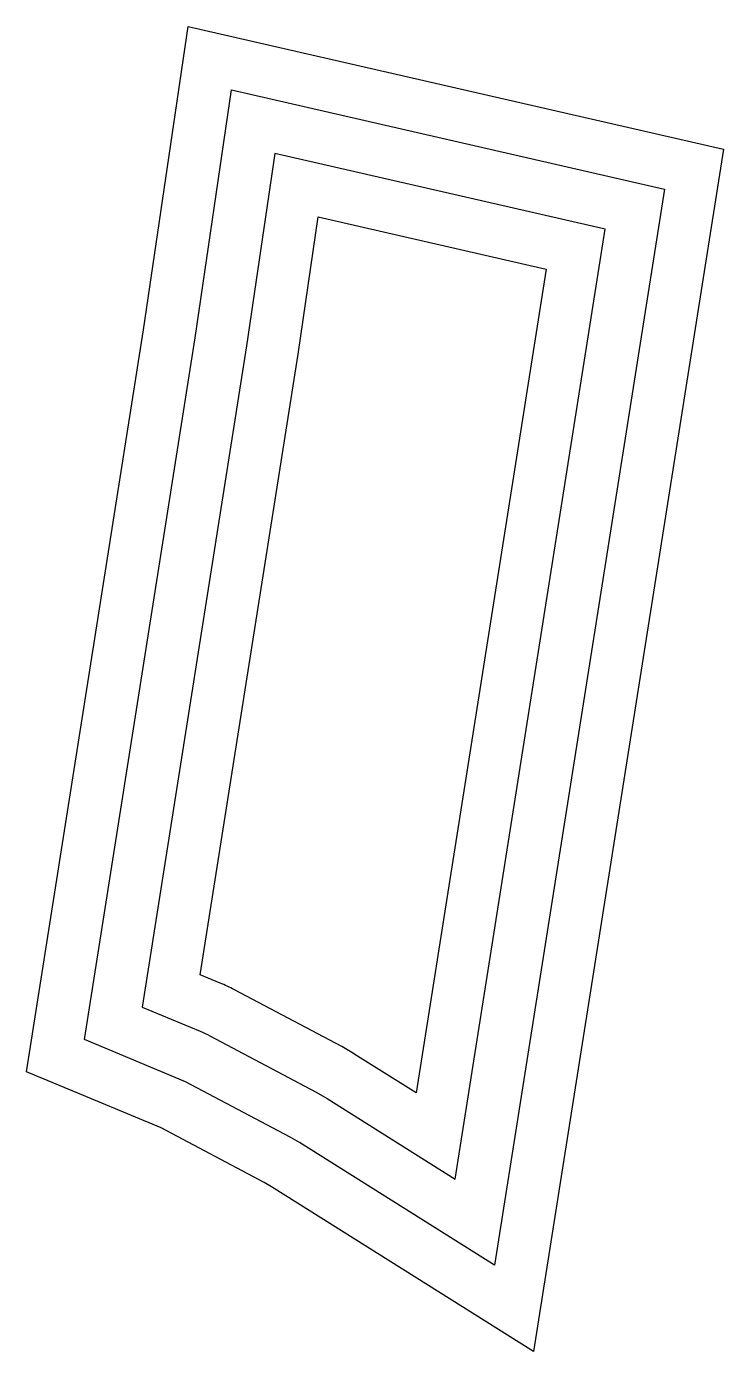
# Model space of a CAD drawing. Extents: x -252 to 257, y -435 to 184.
# Drawn here: x -104.43 to -101.09, y -435.11 to -428.76 of the extents above; entities that cross this region are included whole.
import ezdxf

# ---------------------------------------------------------------- set-up
doc = ezdxf.new("R2010")
doc.units = 0
doc.header["$MEASUREMENT"] = 0
doc.layers.add('EBENE_3', color=7, linetype='CONTINUOUS')

msp = doc.modelspace()

# ---------------------------------------------------------------- linework, layer by layer
at = {"layer": 'EBENE_3', "color": 7}
for points in [[(-103.2528, -434.3222), (-103.2891, -434.3015), (-103.783, -434.0397), (-104.4277, -433.7703), (-103.8669, -430.2125), (-103.6531, -428.7587), (-101.0867, -429.3471), (-101.997, -435.1121), (-103.2528, -434.3222)], [(-103.1196, -434.1106), (-103.1646, -434.0848), (-103.6659, -433.8188), (-104.1502, -433.6156), (-103.6199, -430.2514), (-103.4452, -429.0629), (-101.37, -429.5386), (-102.1848, -434.6987), (-103.1196, -434.1106)]]:
    msp.add_lwpolyline(points, dxfattribs=at)
for points in [[(-102.9865, -433.8991), (-102.9865, -433.8991), (-103.0385, -433.8688), (-103.0385, -433.8688), (-103.0385, -433.8688), (-103.5485, -433.598), (-103.5485, -433.598), (-103.563, -433.5904), (-103.5792, -433.5832), (-103.5956, -433.5763), (-103.5956, -433.5763), (-103.8727, -433.4605), (-103.8727, -433.4605), (-103.8727, -433.4605), (-103.3728, -430.2904), (-103.3728, -430.2904), (-103.3728, -430.2904), (-103.2373, -429.3671), (-103.2373, -429.3671), (-103.2373, -429.3671), (-101.6534, -429.7302), (-101.6534, -429.7302), (-101.6534, -429.7302), (-102.3726, -434.2853), (-102.3726, -434.2853), (-102.3726, -434.2853), (-102.9865, -433.8991), (-102.9865, -433.8991)], [(-103.0294, -429.6713), (-103.0294, -429.6713), (-103.126, -430.3293), (-103.126, -430.3293), (-103.126, -430.3293), (-103.5952, -433.3055), (-103.5952, -433.3055), (-103.5952, -433.3055), (-103.4996, -433.3455), (-103.4996, -433.3455), (-103.4764, -433.3551), (-103.4535, -433.3655), (-103.4312, -433.3772), (-103.4312, -433.3772), (-102.9165, -433.6504), (-102.9165, -433.6504), (-102.895, -433.6624), (-102.8738, -433.6748), (-102.8533, -433.6876), (-102.8533, -433.6876), (-102.5605, -433.8719), (-102.5605, -433.8719), (-102.5605, -433.8719), (-101.9368, -429.9217), (-101.9368, -429.9217), (-101.9368, -429.9217), (-103.0294, -429.6713), (-103.0294, -429.6713)]]:
    msp.add_open_spline(points, degree=3, knots=[0, 0, 0, 0, 1, 1, 1, 2, 2, 2, 3, 3, 3, 4, 4, 4, 5, 5, 5, 6, 6, 6, 7, 7, 7, 8, 8, 8, 9, 9, 9, 9], dxfattribs=at)

doc.saveas('drawing.dxf')
